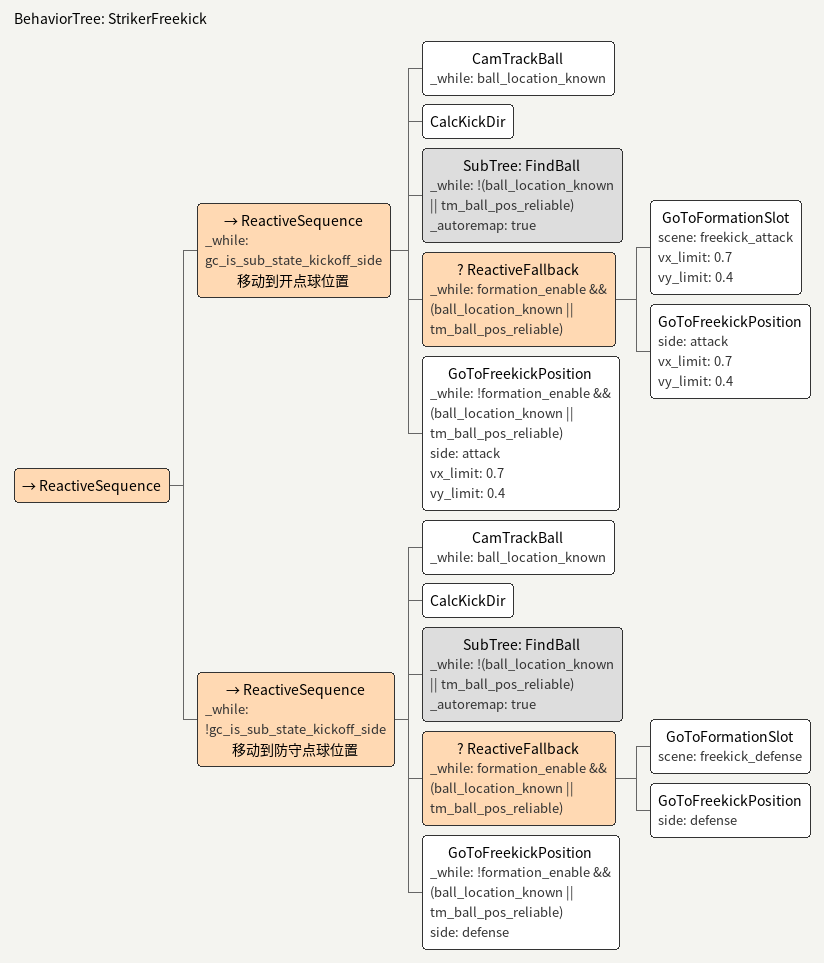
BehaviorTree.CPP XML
<root BTCPP_format="4" >
   <include path="./subtree_cam_find_and_track_ball.xml" />
   <include path="./subtree_find_ball.xml" />
   <include path="./subtree_locate.xml" />
   <BehaviorTree ID="StrikerFreekick">
      <ReactiveSequence>
         <ReactiveSequence _while="gc_is_sub_state_kickoff_side" name="移动到开点球位置">
            <CamTrackBall _while="ball_location_known" />
            <CalcKickDir />
            <SubTree ID="FindBall" _while="!(ball_location_known || tm_ball_pos_reliable)" _autoremap="true" />
            <ReactiveFallback _while="formation_enable &amp;&amp; (ball_location_known || tm_ball_pos_reliable)">
               <GoToFormationSlot scene="freekick_attack" vx_limit="0.7" vy_limit="0.4" />
               <GoToFreekickPosition side="attack" vx_limit="0.7" vy_limit="0.4" />
            </ReactiveFallback>
            <GoToFreekickPosition _while="!formation_enable &amp;&amp; (ball_location_known || tm_ball_pos_reliable)" side="attack" vx_limit="0.7" vy_limit="0.4" />
         </ReactiveSequence>
         <ReactiveSequence _while="!gc_is_sub_state_kickoff_side" name="移动到防守点球位置">
            <CamTrackBall _while="ball_location_known" />
            <CalcKickDir />
            <SubTree ID="FindBall" _while="!(ball_location_known || tm_ball_pos_reliable)" _autoremap="true" />
            <ReactiveFallback _while="formation_enable &amp;&amp; (ball_location_known || tm_ball_pos_reliable)">
               <GoToFormationSlot scene="freekick_defense" />
               <GoToFreekickPosition side="defense" />
            </ReactiveFallback>
            <GoToFreekickPosition _while="!formation_enable &amp;&amp; (ball_location_known || tm_ball_pos_reliable)" side="defense" />
         </ReactiveSequence>
      </ReactiveSequence>
   </BehaviorTree>
</root>
